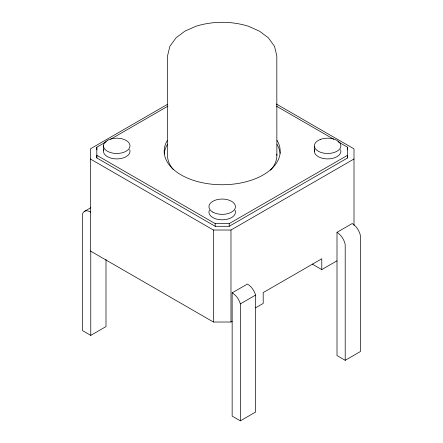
<?xml version="1.0" encoding="UTF-8"?>
<svg xmlns="http://www.w3.org/2000/svg" width="443" height="443" viewBox="0 0 443 443"><rect width="100%" height="100%" fill="white"/><g stroke="black" fill="none" stroke-linecap="round" stroke-linejoin="round"><path stroke-width="0.66" d="M106.386 141.677L96.823 147.198L96.834 157.963L215.198 226.295L229.197 226.29L347.545 157.963L347.545 147.22L337.981 141.699M167.421 104.371L90.378 148.854L90.378 250.993L213.404 322.022L230.975 322.022L232.149 321.347M110.573 139.263L167.947 106.137M84.441 211.372L90.887 207.651M96.834 157.963L96.834 155.299L215.198 223.632L229.197 223.626L347.545 155.299L347.545 157.963M90.378 158.998L213.404 230.022L230.975 230.022L354.001 158.998M90.771 212.119A11.922 6.883 60 0 0 82.57 213.676L82.57 330.644L90.771 335.379L105.999 326.585L105.999 259.487M232.149 292.851L247.382 284.057A11.922 6.883 60 0 1 255.583 295.088L255.583 412.056L240.35 420.85L232.149 416.115L232.149 292.851A11.922 6.883 60 0 1 240.35 303.881L240.35 420.85M337.001 232.32L352.229 223.521A12.254 7.077 60 0 1 360.43 235.598L360.43 351.52L345.202 360.314L337.001 355.579L337.001 232.32A12.254 7.077 60 0 1 345.202 244.392L345.202 360.314M240.35 303.881L255.583 295.088M255.583 307.819L263.197 303.422L263.197 292.596L321.779 258.773L321.779 269.599L312.21 264.072M321.779 269.599L337.001 260.811M276.366 104.027L354.001 148.854L354.001 225.404M276.41 106.148L333.795 139.285M347.545 147.22L347.545 149.884M314.397 146.184L314.397 151.611M276.869 155.393L276.814 55.807L274.522 46.349L268.358 37.832L259.482 31.16L248.235 26.181C231.34 21.004 213.039 21.004 196.149 26.181L184.897 31.16L176.021 37.832L169.863 46.349L167.565 55.807L167.509 155.393A54.677 31.569 0 0 0 173.385 169.63M230.975 230.022L230.975 322.022M229.197 223.626L229.197 226.29M215.198 223.632L215.198 226.295M213.404 230.022L213.404 322.022M103.501 145.465L103.501 150.897M96.823 147.198L96.823 149.867M90.771 250.987L90.771 335.379M277.03 140.365A57.994 33.48 0 0 1 222.192 184.742A57.994 33.48 0 0 1 167.349 140.365M164.242 154.059A57.994 33.48 0 0 1 167.349 144.507M277.03 144.507A57.994 33.48 0 0 1 280.081 153.383M276.825 154.131A54.677 31.569 0 0 1 270.523 170.156M340.573 149.579A13.257 7.653 0 0 1 337.433 156.412L334.792 157.702A13.257 7.653 0 0 1 318.711 156.916L316.479 155.388A13.257 7.653 0 0 1 314.691 149.623M129.694 149.634A13.257 7.653 0 0 1 127.894 155.399L125.657 156.922A13.257 7.653 0 0 1 109.576 157.697L106.935 156.407A13.257 7.653 0 0 1 103.812 149.573M234.995 210.159A13.257 7.653 0 0 1 222.192 219.794A13.257 7.653 0 0 1 209.384 210.159M107.826 140.165L105.589 141.688A13.257 7.653 0 0 0 106.935 150.974L109.576 152.265A13.257 7.653 0 0 0 125.657 151.489L127.894 149.967A13.257 7.653 0 0 0 126.548 140.68L123.907 139.39A13.257 7.653 0 0 0 107.826 140.165M320.483 139.384L317.841 140.675A13.257 7.653 0 0 0 316.479 149.956L318.711 151.484A13.257 7.653 0 0 0 334.792 152.27L337.433 150.98A13.257 7.653 0 0 0 338.795 141.699L336.564 140.171A13.257 7.653 0 0 0 320.483 139.384M212.817 212.119A13.257 7.653 0 0 0 234.995 208.686A13.257 7.653 0 0 0 218.759 199.317A13.257 7.653 0 0 0 212.817 212.119"/></g></svg>
